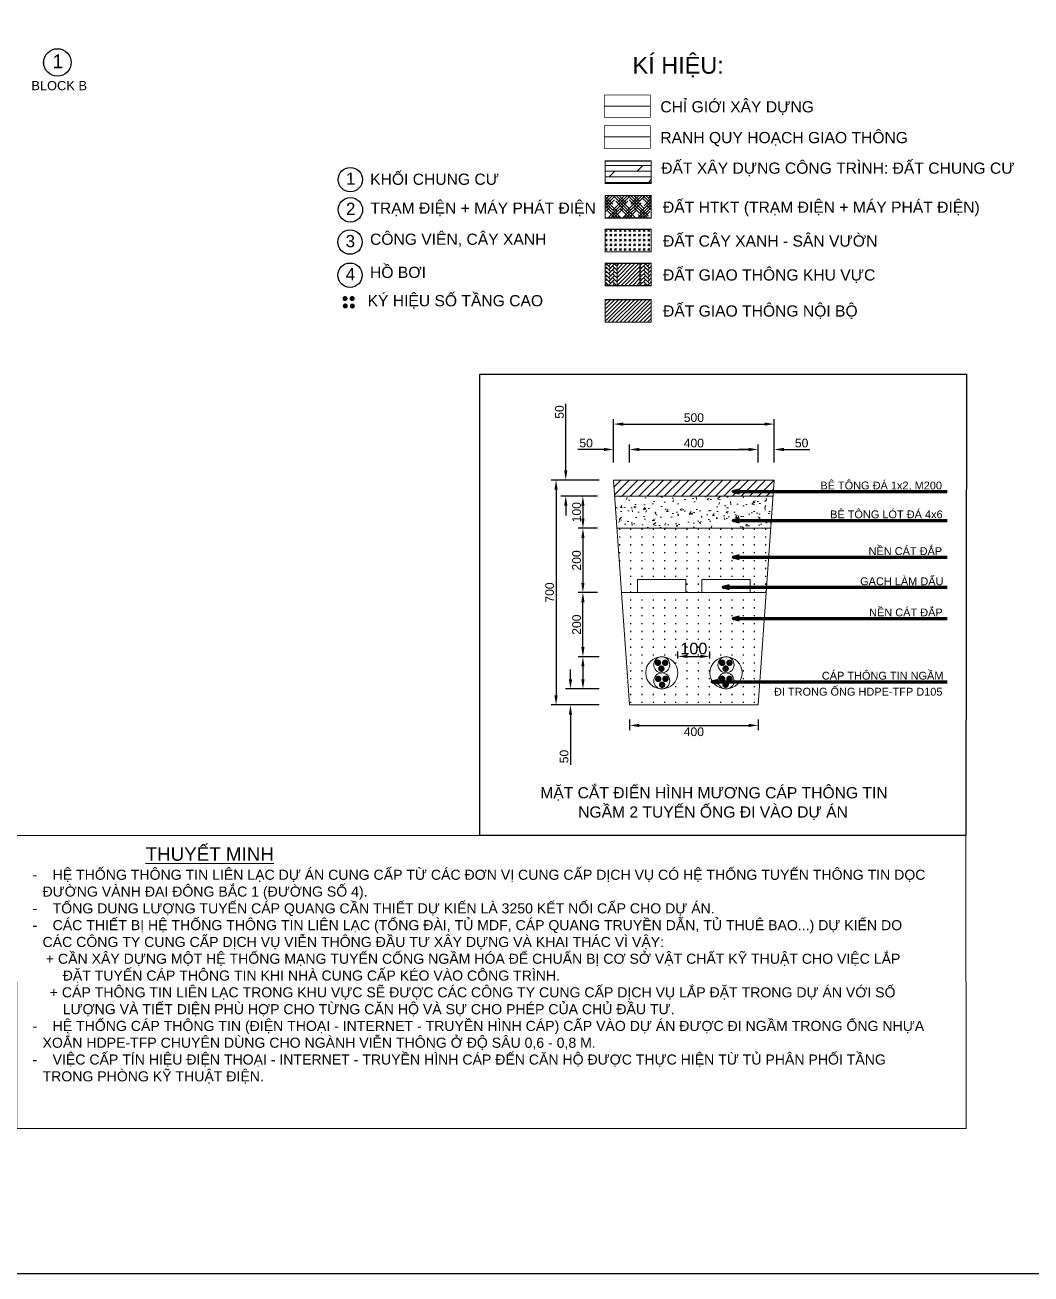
# Model space of a CAD drawing. Header units: inches. Extents: x 612567 to 612864, y 1207716 to 1207926.
# Drawn here: x 612710.8 to 612800.7, y 1207715.5 to 1207827.1 of the extents above; entities that cross this region are included whole.
import ezdxf
from ezdxf.enums import TextEntityAlignment as Align

# ---------------------------------------------------------------- set-up
doc = ezdxf.new("R2010")
doc.units = ezdxf.units.IN
doc.header["$MEASUREMENT"] = 0
doc.set_wipeout_variables(frame=1)
for name, pattern in [('3-1', [4, 3, -1]), ('ACAD_ISO02W100', [15, 12, -3]), ('Dash', [6.35, 3.175, -3.175]), ('HIDDEN2', [4.7625, 3.175, -1.5875])]:
    doc.linetypes.add(name, pattern=pattern)
for name, color, linetype, lineweight in [('00-HACTH', 8, 'Continuous', 5), ('E-04', 252, '04DH', 5), ('GACH LAT', 8, 'Continuous', 5), ('Level 3', 7, 'Continuous', 0), ('QH', 5, '3-1', 30), ('QH_DAT_Cayxanhhanche', 94, 'ACAD_ISO02W100', 13), ('QH_DAT_CTHTKT_DuongGT', 251, 'ACAD_ISO02W100', 20), ('QH_DAT_CTHTKT_Hatangkhac', 199, 'ACAD_ISO02W100', 9), ('QH_DAT_NO_Nhaochungcu', 40, 'ACAD_ISO02W100', 13), ('QHDH_DAT_CTHTKT_DuongGT_CH', 251, 'ACAD_ISO02W100', 20), ('TEXT', 7, 'Continuous', 9)]:
    doc.layers.add(name, color=color, linetype=linetype, lineweight=lineweight)
for name, color, linetype in [('02-TEXT', 7, 'Continuous'), ('BO VIA', 7, 'Continuous'), ('KHUNG LUI CONG TRINH', 7, 'Continuous'), ('KT', 7, 'Continuous'), ('TAD - TEXT', 7, 'Continuous'), ('TT.TAD - LANDMARK', 6, 'Continuous'), ('TT.TAD - LANDSCAPE - HATCH', 254, 'Continuous'), ('VATDUNG', 155, 'Continuous')]:
    doc.layers.add(name, color=color, linetype=linetype)
doc.styles.add('arial', font='arial.ttf')
doc.styles.get("Standard").update_dxf_attribs({"font": 'arial.ttf'})
doc.styles.add('VNIHC', font='')
doc.styles.get('VNIHC').set_extended_font_data('VNI-Helve-Condense')
doc.linetypes.add('04DH', pattern='A,15.184282,-3.785163,0.245393,-3.754607,0.245393,-3.785163,15.184282,-3.88722,["0,4kV",VNIHC,S=6,R=0,X=0,Y=-3],-22.15922', length=68.230723)
doc.dimstyles.new('STANDARD$0', dxfattribs={"dimscale": 1.5, "dimtxt": 25, "dimasz": 15, "dimexe": 1, "dimexo": 0, "dimgap": 10, "dimtad": 2, "dimdec": 0, "dimzin": 0, "dimdsep": 46, "dimlunit": 6, "dimtxsty": 'Standard', "dimcen": 2.5, "dimclrd": 6, "dimclre": 6, "dimclrt": 7, "dimadec": 0, "dimazin": 0, "dimtfac": 1, "dimtdec": 0, "dimtofl": 0, "dimtmove": 0, "dimatfit": 3, "dimfxl": 1, "dimtolj": 1, "dimtzin": 0, "dimlwd": -1, "dimarcsym": 0})
doc.dimstyles.new('STANDARD$7', dxfattribs={"dimscale": 1.5, "dimtxt": 25, "dimasz": 15, "dimexe": 2, "dimexo": 0, "dimgap": 0.5, "dimtad": 0, "dimdec": 0, "dimzin": 0, "dimdsep": 46, "dimtxsty": 'Standard', "dimcen": 1, "dimclrd": 6, "dimclre": 6, "dimclrt": 7, "dimadec": 0, "dimazin": 0, "dimtfac": 1, "dimtdec": 0, "dimtmove": 0, "dimatfit": 1, "dimfxl": 1, "dimtolj": 1, "dimtzin": 0, "dimlwd": -1, "dimarcsym": 0})
pattern_1 = [(45, (-613707.98026, -1204723.17035), (-0.176776695297, 0.176776695297), [])]
pattern_2 = [(45, (-188.75464, -2.8142), (0, 0.34745427), [0.7370618, -0.2456873]), (135, (-188.58092, -2.64048), (3e-17, 0.34745427), [0.7370618, -0.2456873])]

# ---------------------------------------------------------------- blocks, each defined once
blk = doc.blocks.new('TEN HANG MUC')
at = {"color": 6}
blk.add_wipeout([(2345, 1911), (1660, 2528), (786, 2917), (19, 3016), (-923, 2865), (-1651, 2509), (-2252, 1976), (-2569, 1533), (-2837, 936), (-2949, 453), (-2970, -243), (-2929, -539), (-2770, -1090), (-2597, -1452), (-2206, -1997), (-1798, -2371), (-1275, -2690), (-877, -2847), (-443, -2948), (19, -2984), (679, -2910), (1121, -2774), (1620, -2521), (2070, -2173), (2418, -1785), (2615, -1487), (2815, -1069), (2950, -625), (3019, 16), (2939, 706), (2780, 1190), (2523, 1668)], dxfattribs=at).dxf.layer = '02-TEXT'
at = {"layer": '02-TEXT', "color": 6}
blk.add_circle((19, 16), 3000, dxfattribs=at)
at = {"layer": '02-TEXT', "color": 6, "linetype": 'Continuous', "style": 'arial'}
blk.add_attdef('A', text='', height=3000, dxfattribs=at).set_placement((100, -1243), align=Align.CENTER)
blk = doc.blocks.new('5E45666')
at = {"layer": 'GACH LAT'}
h = blk.add_hatch(dxfattribs=at)
h.set_pattern_fill('AR-HBONE', color=256, scale=0.002418)
h.set_pattern_definition(pattern_2)
h.paths.add_polyline_path([(8.76, 13.91), (7.75, 13.91), (7.75, 11.91), (8.76, 11.91)])
h = blk.add_hatch(dxfattribs=at)
h.set_pattern_fill('AR-HBONE', color=256, scale=0.002418)
h.set_pattern_definition(pattern_2)
h.paths.add_polyline_path([(11.82, 13.91), (10.81, 13.91), (10.81, 11.91), (11.82, 11.91)])
at = {"layer": 'QH_DAT_Cayxanhhanche'}
h = blk.add_hatch(dxfattribs=at)
h.set_pattern_fill('GOST_GLASS', color=256, scale=0.05)
h.set_pattern_definition([(45, (-613707.98026, -1204723.17035), (0.42426406871, 0), [0.25, -0.35]), (45, (-613707.8742, -1204723.17035), (0.42426406871, 0), [0.1, -0.5]), (45, (-613707.98026, -1204723.06428), (0.42426406871, 0), [0.1, -0.5])])
h.paths.add_polyline_path([(11.82, 14.93), (7.7, 14.93), (7.7, 16.94), (11.82, 16.94)])
at = {"layer": 'QH_DAT_CTHTKT_DuongGT', "linetype": 'Continuous'}
h = blk.add_hatch(dxfattribs=at)
h.set_pattern_fill('ANSI31', color=256, scale=2)
h.set_pattern_definition(pattern_1)
h.paths.add_polyline_path([(8.76, 13.91), (8.76, 11.91), (10.81, 11.91), (10.81, 13.91)])
h = blk.add_hatch(dxfattribs=at)
h.set_pattern_fill('ANSI31', color=256, scale=2)
h.set_pattern_definition(pattern_1)
h.paths.add_polyline_path([(7.7, 10.66), (7.7, 8.65), (11.82, 8.65), (11.82, 10.66)])
at = {"layer": 'QH_DAT_CTHTKT_Hatangkhac', "linetype": 'Continuous', "ltscale": 0.01}
h = blk.add_hatch(dxfattribs=at)
h.set_pattern_fill('HOUND', color=256, scale=3, angle=45)
h.set_pattern_definition([(45, (-613707.98026, -1204720.14355), (0.397747564417, 0.662912607362), [3, -1.5]), (135, (-613707.98026, -1204720.14355), (0.397747564417, -0.662912607362), [3, -1.5])])
h.paths.add_polyline_path([(11.82, 17.96), (7.7, 17.96), (7.7, 19.96), (11.82, 19.96)])
at = {"layer": 'QH_DAT_NO_Nhaochungcu', "linetype": 'Continuous'}
h = blk.add_hatch(dxfattribs=at)
h.set_pattern_fill('DOLMIT', color=256, scale=2, style=0)
h.set_pattern_definition([(0, (-613707.98026, -1204721.4754), (0, 0.5), []), (45, (-613707.9803, -1204721.4754), (-0.9999999983, 0.9999999983), [0.7071067812, -1.4142135624])])
h.paths.add_polyline_path([(11.82, 21.04), (7.7, 21.04), (7.7, 23.05), (11.82, 23.05)])
at = {"color": 4, "linetype": 'Continuous', "ltscale": 5, "const_width": 0.227, "elevation": 11.55, "flags": 128}
for points in [[(-15.64, 10.77, 1), (-15.42, 10.75, 1)], [(-15.62, 10.11, 1), (-15.4, 10.09, 1)], [(-15.01, 10.77, 1), (-14.79, 10.75, 1)], [(-14.99, 10.1, 1), (-14.77, 10.09, 1)]]:
    blk.add_lwpolyline(points, format="xyb", close=True, dxfattribs=at)
at = {"layer": '00-HACTH', "elevation": -0.2}
for points in [[(8.76, 13.85), (8.76, 11.85)], [(10.81, 13.91), (10.81, 11.91)]]:
    blk.add_lwpolyline(points, dxfattribs=at)
at = {"layer": 'KHUNG LUI CONG TRINH', "linetype": 'Dash', "lineweight": 25, "ltscale": 0.1, "const_width": 0.1}
blk.add_lwpolyline([(7.63, 27.94), (11.74, 27.94)], dxfattribs=at)
at = {"layer": 'QH', "linetype": 'ACAD_ISO02W100', "ltscale": 0.1, "const_width": 0.106}
blk.add_lwpolyline([(7.63, 25.2), (11.74, 25.2)], dxfattribs=at)
at = {"layer": 'QH_DAT_Cayxanhhanche', "ltscale": 0.075, "const_width": 0.1}
blk.add_lwpolyline([(11.82, 14.93), (7.7, 14.93), (7.7, 16.94), (11.82, 16.94)], close=True, dxfattribs=at)
at = {"layer": 'QH_DAT_CTHTKT_Hatangkhac', "ltscale": 0.075, "const_width": 0.1, "elevation": 0.2}
blk.add_lwpolyline([(11.82, 17.96), (7.7, 17.96), (7.7, 19.96), (11.82, 19.96)], close=True, dxfattribs=at)
at = {"layer": 'QH_DAT_NO_Nhaochungcu', "linetype": 'HIDDEN2', "ltscale": 0.3, "const_width": 0.1}
blk.add_lwpolyline([(11.82, 21.04), (7.7, 21.04), (7.7, 23.05), (11.82, 23.05)], close=True, dxfattribs=at)
at = {"layer": 'QHDH_DAT_CTHTKT_DuongGT_CH', "ltscale": 0.05, "const_width": 0.1, "elevation": -0.2}
for points in [[(11.82, 11.91), (7.7, 11.91), (7.7, 13.91), (11.82, 13.91)], [(11.82, 8.65), (7.7, 8.65), (7.7, 10.66), (11.82, 10.66)]]:
    blk.add_lwpolyline(points, close=True, dxfattribs=at)
at = {"layer": 'TT.TAD - LANDSCAPE - HATCH', "color": 0, "linetype": 'Continuous', "const_width": 0.0605}
for points in [[(11.74, 26.94), (7.63, 26.94), (7.63, 28.94), (11.74, 28.94)], [(11.74, 24.19), (7.63, 24.19), (7.63, 26.2), (11.74, 26.2)]]:
    blk.add_lwpolyline(points, close=True, dxfattribs=at)
at = {"layer": 'TT.TAD - LANDMARK', "linetype": 'Continuous', "xscale": 0.0003627272727272727, "yscale": 0.0003627272727272727, "zscale": 0.0003627272727272727, "rotation": 0.8617172174704556}
for p, values in [((-15.07, 21.38, 11.55), {'A': '1'}), ((-15.09, 15.8, 11.55), {'A': '3'}), ((-15.09, 12.84, 11.55), {'A': '4'})]:
    blk.add_blockref('TEN HANG MUC', p, dxfattribs=at).add_auto_attribs(values)
at = {"layer": 'TAD - TEXT', "linetype": 'Continuous', "ltscale": 5, "style": 'arial'}
for s, p in [('CHỈ GIỚI XÂY DỰNG', (12.63, 27.39)), ('RANH QUY HOẠCH GIAO THÔNG', (12.63, 24.64)), ('KHỐI CHUNG CƯ', (-13.29, 20.92, 11.55)), ('TRẠM ĐIỆN + MÁY PHÁT ĐIỆN', (-13.27, 18.34, 11.55)), ('ĐẤT HTKT (TRẠM ĐIỆN + MÁY PHÁT ĐIỆN)', (12.87, 18.42)), ('CÔNG VIÊN, CÂY XANH', (-13.3, 15.56, 11.55)), ('ĐẤT CÂY XANH - SÂN VƯỜN', (12.87, 15.4, -0.2)), ('HỒ BƠI', (-13.3, 12.6, 11.55)), ('ĐẤT GIAO THÔNG KHU VỰC', (12.87, 12.37, -0.2)), ('KÝ HIỆU SỐ TẦNG CAO', (-13.52, 10.07, 11.55)), ('ĐẤT GIAO THÔNG NỘI BỘ', (12.87, 9.15, -0.2))]:
    blk.add_text(s, height=1, dxfattribs=at).set_placement(p)
at = {"layer": 'TAD - TEXT', "linetype": 'Continuous', "ltscale": 5, "attachment_point": 1, "style": 'arial'}
for s, insert, char_height, width in [('KÍ HIỆU: ', (10.15, 32.35), 1.5, 30.7682), ('ĐẤT XÂY DỰNG CÔNG TRÌNH: ĐẤT CHUNG CƯ ', (12.71, 22.91), 1, 33.6819)]:
    blk.add_mtext(s, dxfattribs=dict(at, insert=insert, char_height=char_height, width=width))
at = {"layer": 'TT.TAD - LANDMARK', "linetype": 'Continuous', "xscale": 0.0003627272727272727, "yscale": 0.0003627272727272727, "zscale": 0.0003627272727272727, "rotation": 0.8617172174704556}
blk.add_blockref('TEN HANG MUC', (-15.06, 18.68, 11.55), dxfattribs=at).add_auto_attribs({'A': '2'})
blk = doc.blocks.new('KHOI XD1')
at = {"layer": 'TT.TAD - LANDMARK', "linetype": 'Continuous', "xscale": 0.0004103999999999999, "yscale": 0.0004103999999999999, "zscale": 0.0004103999999999999, "rotation": 0.8617172174704556}
blk.add_blockref('TEN HANG MUC', (614141.54, 1204831.62, 98), dxfattribs=at).add_auto_attribs({'A': '1'})
at = {"layer": 'TAD - TEXT', "linetype": 'Continuous', "ltscale": 5, "style": 'arial'}
blk.add_text('BLOCK B', height=0.821, dxfattribs=at).set_placement((614139.22, 1204829.15, 98))
blk = doc.blocks.new('*D136')
at = {"layer": 'Defpoints', "color": 0, "linetype": 'Continuous', "ltscale": 25, "transparency": 16777216}
for p in [(-12.19, 64.43), (-37.19, 56.19), (-12.19, 56.19)]:
    blk.add_point(p, dxfattribs=at)
at = {"layer": 'KT', "color": 7, "linetype": 'Continuous', "lineweight": -2, "ltscale": 25, "transparency": 16777216}
for p, q in [((-37.19, 58.44), (-37.19, 65.18)), ((-12.19, 58.44), (-12.19, 65.18))]:
    blk.add_line(p, q, dxfattribs=at)
at = {"layer": 'KT', "color": 7, "ltscale": 25, "transparency": 16777216}
blk.add_line((-35.69, 64.43), (-13.69, 64.43), dxfattribs=at)
at = {"layer": 'KT', "color": 7, "linetype": 'Continuous', "ltscale": 25, "transparency": 16777216}
for points in [[(-35.69, 64.68), (-35.69, 64.18), (-37.19, 64.43)], [(-13.69, 64.68), (-13.69, 64.18), (-12.19, 64.43)]]:
    blk.add_solid(points, dxfattribs=at)
at = {"layer": 'KT', "color": 7, "linetype": 'Continuous', "ltscale": 25, "transparency": 16777216, "insert": (-24.69, 65.42), "char_height": 1.35, "attachment_point": 5}
blk.add_mtext('\\A1;500', dxfattribs=at)
blk = doc.blocks.new('*D137')
at = {"layer": 'Defpoints', "color": 0, "linetype": 'Continuous', "ltscale": 25, "transparency": 16777216}
for p in [(-37.44, 53.22), (-41.95, 48.22), (-37.44, 48.22)]:
    blk.add_point(p, dxfattribs=at)
at = {"layer": 'KT', "color": 7, "linetype": 'Continuous', "lineweight": -2, "ltscale": 25, "transparency": 16777216}
for p, q in [((-39.69, 53.22), (-42.7, 53.22)), ((-39.69, 48.22), (-42.7, 48.22))]:
    blk.add_line(p, q, dxfattribs=at)
at = {"layer": 'KT', "color": 7, "ltscale": 25, "transparency": 16777216}
blk.add_line((-41.95, 51.72), (-41.95, 49.72), dxfattribs=at)
at = {"layer": 'KT', "color": 7, "linetype": 'Continuous', "ltscale": 25, "transparency": 16777216}
for points in [[(-42.2, 51.72), (-41.7, 51.72), (-41.95, 53.22)], [(-42.2, 49.72), (-41.7, 49.72), (-41.95, 48.22)]]:
    blk.add_solid(points, dxfattribs=at)
at = {"layer": 'KT', "color": 7, "linetype": 'Continuous', "ltscale": 25, "transparency": 16777216, "insert": (-42.94, 50.72), "char_height": 1.35, "attachment_point": 5, "rotation": 90}
blk.add_mtext('\\A1;100', dxfattribs=at)
blk = doc.blocks.new('*D138')
at = {"layer": 'Defpoints', "color": 0, "linetype": 'Continuous', "ltscale": 25, "transparency": 16777216}
for p in [(-37.44, 48.22), (-41.95, 38.22), (-37.44, 38.22)]:
    blk.add_point(p, dxfattribs=at)
at = {"layer": 'KT', "color": 7, "linetype": 'Continuous', "lineweight": -2, "ltscale": 25, "transparency": 16777216}
for p, q in [((-39.69, 48.22), (-42.7, 48.22)), ((-39.69, 38.22), (-42.7, 38.22))]:
    blk.add_line(p, q, dxfattribs=at)
at = {"layer": 'KT', "color": 7, "ltscale": 25, "transparency": 16777216}
blk.add_line((-41.95, 46.72), (-41.95, 39.72), dxfattribs=at)
at = {"layer": 'KT', "color": 7, "linetype": 'Continuous', "ltscale": 25, "transparency": 16777216}
for points in [[(-42.2, 46.72), (-41.7, 46.72), (-41.95, 48.22)], [(-42.2, 39.72), (-41.7, 39.72), (-41.95, 38.22)]]:
    blk.add_solid(points, dxfattribs=at)
at = {"layer": 'KT', "color": 7, "linetype": 'Continuous', "ltscale": 25, "transparency": 16777216, "insert": (-42.94, 43.22), "char_height": 1.35, "attachment_point": 5, "rotation": 90}
blk.add_mtext('\\A1;200', dxfattribs=at)
blk = doc.blocks.new('*D139')
at = {"layer": 'Defpoints', "color": 0, "linetype": 'Continuous', "ltscale": 25, "transparency": 16777216}
for p in [(-37.44, 55.72), (-44.62, 53.22), (-37.44, 53.22)]:
    blk.add_point(p, dxfattribs=at)
at = {"layer": 'KT', "color": 7, "ltscale": 25, "transparency": 16777216}
for p, q in [((-44.62, 57.22), (-44.62, 67.58)), ((-44.62, 51.72), (-44.62, 50.22))]:
    blk.add_line(p, q, dxfattribs=at)
at = {"layer": 'KT', "color": 7, "linetype": 'Continuous', "lineweight": -2, "ltscale": 25, "transparency": 16777216}
for p, q in [((-39.69, 55.72), (-45.37, 55.72)), ((-39.69, 53.22), (-45.37, 53.22))]:
    blk.add_line(p, q, dxfattribs=at)
at = {"layer": 'KT', "color": 7, "linetype": 'Continuous', "ltscale": 25, "transparency": 16777216}
for points in [[(-44.87, 57.22), (-44.37, 57.22), (-44.62, 55.72)], [(-44.87, 51.72), (-44.37, 51.72), (-44.62, 53.22)]]:
    blk.add_solid(points, dxfattribs=at)
at = {"layer": 'KT', "color": 7, "linetype": 'Continuous', "ltscale": 25, "transparency": 16777216, "insert": (-45.6, 66.31), "char_height": 1.35, "attachment_point": 5, "rotation": 90}
blk.add_mtext('\\A1;50', dxfattribs=at)
blk = doc.blocks.new('*D140')
at = {"layer": 'Defpoints', "color": 0, "linetype": 'Continuous', "ltscale": 25, "transparency": 16777216}
for p in [(-34.69, 20.72), (-14.69, 20.72), (-14.69, 17.54)]:
    blk.add_point(p, dxfattribs=at)
at = {"layer": 'KT', "color": 7, "linetype": 'Continuous', "lineweight": -2, "ltscale": 25, "transparency": 16777216}
for p, q in [((-34.69, 18.47), (-34.69, 16.79)), ((-14.69, 18.47), (-14.69, 16.79))]:
    blk.add_line(p, q, dxfattribs=at)
at = {"layer": 'KT', "color": 7, "ltscale": 25, "transparency": 16777216}
blk.add_line((-33.19, 17.54), (-16.19, 17.54), dxfattribs=at)
at = {"layer": 'KT', "color": 7, "linetype": 'Continuous', "ltscale": 25, "transparency": 16777216}
for points in [[(-33.19, 17.79), (-33.19, 17.29), (-34.69, 17.54)], [(-16.19, 17.79), (-16.19, 17.29), (-14.69, 17.54)]]:
    blk.add_solid(points, dxfattribs=at)
at = {"layer": 'KT', "color": 7, "linetype": 'Continuous', "ltscale": 25, "transparency": 16777216, "insert": (-24.69, 16.55), "char_height": 1.35, "attachment_point": 5}
blk.add_mtext('\\A1;400', dxfattribs=at)
blk = doc.blocks.new('*D141')
at = {"layer": 'Defpoints', "color": 0, "linetype": 'Continuous', "ltscale": 25, "transparency": 16777216}
for p in [(-43.89, 23.22), (-37.19, 23.22), (-37.19, 20.72)]:
    blk.add_point(p, dxfattribs=at)
at = {"layer": 'KT', "color": 7, "ltscale": 25, "transparency": 16777216}
for p, q in [((-43.89, 24.72), (-43.89, 26.22)), ((-43.89, 19.22), (-43.89, 11.43))]:
    blk.add_line(p, q, dxfattribs=at)
at = {"layer": 'KT', "color": 7, "linetype": 'Continuous', "lineweight": -2, "ltscale": 25, "transparency": 16777216}
for p, q in [((-39.44, 23.22), (-44.64, 23.22)), ((-39.44, 20.72), (-44.64, 20.72))]:
    blk.add_line(p, q, dxfattribs=at)
at = {"layer": 'KT', "color": 7, "linetype": 'Continuous', "ltscale": 25, "transparency": 16777216}
for points in [[(-44.14, 24.72), (-43.64, 24.72), (-43.89, 23.22)], [(-44.14, 19.22), (-43.64, 19.22), (-43.89, 20.72)]]:
    blk.add_solid(points, dxfattribs=at)
at = {"layer": 'KT', "color": 7, "linetype": 'Continuous', "ltscale": 25, "transparency": 16777216, "insert": (-44.88, 12.7), "char_height": 1.35, "attachment_point": 5, "rotation": 90}
blk.add_mtext('\\A1;50', dxfattribs=at)
blk = doc.blocks.new('*D148')
at = {"layer": 'Defpoints', "color": 0, "linetype": 'Continuous', "ltscale": 25, "transparency": 16777216}
for p in [(-37.19, 55.72), (-46.13, 20.72), (-37.19, 20.72)]:
    blk.add_point(p, dxfattribs=at)
at = {"layer": 'KT', "color": 7, "linetype": 'Continuous', "lineweight": -2, "ltscale": 25, "transparency": 16777216}
for p, q in [((-39.44, 55.72), (-46.88, 55.72)), ((-39.44, 20.72), (-46.88, 20.72))]:
    blk.add_line(p, q, dxfattribs=at)
at = {"layer": 'KT', "color": 7, "ltscale": 25, "transparency": 16777216}
blk.add_line((-46.13, 54.22), (-46.13, 22.22), dxfattribs=at)
at = {"layer": 'KT', "color": 7, "linetype": 'Continuous', "ltscale": 25, "transparency": 16777216}
for points in [[(-46.38, 54.22), (-45.88, 54.22), (-46.13, 55.72)], [(-46.38, 22.22), (-45.88, 22.22), (-46.13, 20.72)]]:
    blk.add_solid(points, dxfattribs=at)
at = {"layer": 'KT', "color": 7, "linetype": 'Continuous', "ltscale": 25, "transparency": 16777216, "insert": (-47.12, 38.22), "char_height": 1.35, "attachment_point": 5, "rotation": 90}
blk.add_mtext('\\A1;700', dxfattribs=at)
blk = doc.blocks.new('*D142')
at = {"layer": 'Defpoints', "color": 0, "linetype": 'Continuous', "ltscale": 25, "transparency": 16777216}
for p in [(-22.19, 28.28), (-27.19, 25.72), (-22.19, 25.72)]:
    blk.add_point(p, dxfattribs=at)
at = {"layer": 'KT', "color": 7, "linetype": 'Continuous', "lineweight": -2, "ltscale": 25, "transparency": 16777216}
for p, q in [((-27.19, 27.97), (-27.19, 29.03)), ((-22.19, 27.97), (-22.19, 29.03))]:
    blk.add_line(p, q, dxfattribs=at)
at = {"layer": 'KT', "color": 7, "ltscale": 25, "transparency": 16777216}
blk.add_line((-25.69, 28.28), (-23.69, 28.28), dxfattribs=at)
at = {"layer": 'KT', "color": 7, "linetype": 'Continuous', "ltscale": 25, "transparency": 16777216}
for points in [[(-25.69, 28.53), (-25.69, 28.03), (-27.19, 28.28)], [(-23.69, 28.53), (-23.69, 28.03), (-22.19, 28.28)]]:
    blk.add_solid(points, dxfattribs=at)
at = {"layer": 'KT', "color": 7, "linetype": 'Continuous', "ltscale": 25, "transparency": 16777216, "insert": (-24.69, 29.5), "char_height": 1.8, "attachment_point": 5}
blk.add_mtext('\\A1;100', dxfattribs=at)
blk = doc.blocks.new('*D143')
at = {"layer": 'Defpoints', "color": 0, "linetype": 'Continuous', "ltscale": 25, "transparency": 16777216}
for p in [(-41.95, 38.22), (-37.44, 38.22), (-37.19, 28.22)]:
    blk.add_point(p, dxfattribs=at)
at = {"layer": 'KT', "color": 7, "linetype": 'Continuous', "lineweight": -2, "ltscale": 25, "transparency": 16777216}
for p, q in [((-39.69, 38.22), (-42.7, 38.22)), ((-39.44, 28.22), (-42.7, 28.22))]:
    blk.add_line(p, q, dxfattribs=at)
at = {"layer": 'KT', "color": 7, "ltscale": 25, "transparency": 16777216}
blk.add_line((-41.95, 29.72), (-41.95, 36.72), dxfattribs=at)
at = {"layer": 'KT', "color": 7, "linetype": 'Continuous', "ltscale": 25, "transparency": 16777216}
for points in [[(-42.2, 36.72), (-41.7, 36.72), (-41.95, 38.22)], [(-42.2, 29.72), (-41.7, 29.72), (-41.95, 28.22)]]:
    blk.add_solid(points, dxfattribs=at)
at = {"layer": 'KT', "color": 7, "linetype": 'Continuous', "ltscale": 25, "transparency": 16777216, "insert": (-42.93, 33.22), "char_height": 1.35, "attachment_point": 5, "rotation": 90}
blk.add_mtext('\\A1;200', dxfattribs=at)
blk = doc.blocks.new('*D144')
at = {"layer": 'Defpoints', "color": 0, "linetype": 'Continuous', "ltscale": 25, "transparency": 16777216}
for p in [(-37.94, 28.22), (-41.95, 23.22), (-37.19, 23.22)]:
    blk.add_point(p, dxfattribs=at)
at = {"layer": 'KT', "color": 7, "linetype": 'Continuous', "lineweight": -2, "ltscale": 25, "transparency": 16777216}
for p, q in [((-40.19, 28.22), (-42.7, 28.22)), ((-39.44, 23.22), (-42.7, 23.22))]:
    blk.add_line(p, q, dxfattribs=at)
at = {"layer": 'KT', "color": 7, "ltscale": 25, "transparency": 16777216}
blk.add_line((-41.95, 26.72), (-41.95, 24.72), dxfattribs=at)
at = {"layer": 'KT', "color": 7, "linetype": 'Continuous', "ltscale": 25, "transparency": 16777216}
for points in [[(-42.2, 26.72), (-41.7, 26.72), (-41.95, 28.22)], [(-42.2, 24.72), (-41.7, 24.72), (-41.95, 23.22)]]:
    blk.add_solid(points, dxfattribs=at)
blk = doc.blocks.new('*D145')
at = {"layer": 'Defpoints', "color": 0, "linetype": 'Continuous', "ltscale": 25, "transparency": 16777216}
for p in [(-14.69, 60.48), (-34.69, 56.2), (-14.69, 56.2)]:
    blk.add_point(p, dxfattribs=at)
at = {"layer": 'KT', "color": 7, "linetype": 'Continuous', "lineweight": -2, "ltscale": 25, "transparency": 16777216}
for p, q in [((-34.69, 58.45), (-34.69, 61.23)), ((-14.69, 58.45), (-14.69, 61.23))]:
    blk.add_line(p, q, dxfattribs=at)
at = {"layer": 'KT', "color": 7, "ltscale": 25, "transparency": 16777216}
blk.add_line((-33.19, 60.48), (-16.19, 60.48), dxfattribs=at)
at = {"layer": 'KT', "color": 7, "linetype": 'Continuous', "ltscale": 25, "transparency": 16777216}
for points in [[(-33.19, 60.73), (-33.19, 60.23), (-34.69, 60.48)], [(-16.19, 60.73), (-16.19, 60.23), (-14.69, 60.48)]]:
    blk.add_solid(points, dxfattribs=at)
at = {"layer": 'KT', "color": 7, "linetype": 'Continuous', "ltscale": 25, "transparency": 16777216, "insert": (-24.69, 61.47), "char_height": 1.35, "attachment_point": 5}
blk.add_mtext('\\A1;400', dxfattribs=at)
blk = doc.blocks.new('*D146')
at = {"layer": 'Defpoints', "color": 0, "linetype": 'Continuous', "ltscale": 25, "transparency": 16777216}
for p in [(-37.19, 60.48), (-37.19, 56.19), (-34.69, 56.2)]:
    blk.add_point(p, dxfattribs=at)
at = {"layer": 'KT', "color": 7, "ltscale": 25, "transparency": 16777216}
for p, q in [((-38.69, 60.48), (-42.72, 60.48)), ((-33.19, 60.48), (-31.69, 60.48))]:
    blk.add_line(p, q, dxfattribs=at)
at = {"layer": 'KT', "color": 7, "linetype": 'Continuous', "lineweight": -2, "ltscale": 25, "transparency": 16777216}
for p, q in [((-37.19, 58.44), (-37.19, 61.23)), ((-34.69, 58.45), (-34.69, 61.23))]:
    blk.add_line(p, q, dxfattribs=at)
at = {"layer": 'KT', "color": 7, "linetype": 'Continuous', "ltscale": 25, "transparency": 16777216}
for points in [[(-38.69, 60.73), (-38.69, 60.23), (-37.19, 60.48)], [(-33.19, 60.73), (-33.19, 60.23), (-34.69, 60.48)]]:
    blk.add_solid(points, dxfattribs=at)
at = {"layer": 'KT', "color": 7, "linetype": 'Continuous', "ltscale": 25, "transparency": 16777216, "insert": (-41.45, 61.47), "char_height": 1.35, "attachment_point": 5}
blk.add_mtext('\\A1;50', dxfattribs=at)
blk = doc.blocks.new('*D147')
at = {"layer": 'Defpoints', "color": 0, "linetype": 'Continuous', "ltscale": 25, "transparency": 16777216}
for p in [(-12.19, 60.48), (-14.69, 56.2), (-12.19, 56.19)]:
    blk.add_point(p, dxfattribs=at)
at = {"layer": 'KT', "color": 7, "ltscale": 25, "transparency": 16777216}
for p, q in [((-16.19, 60.48), (-17.69, 60.48)), ((-10.69, 60.48), (-6.66, 60.48))]:
    blk.add_line(p, q, dxfattribs=at)
at = {"layer": 'KT', "color": 7, "linetype": 'Continuous', "lineweight": -2, "ltscale": 25, "transparency": 16777216}
for p, q in [((-14.69, 58.45), (-14.69, 61.23)), ((-12.19, 58.44), (-12.19, 61.23))]:
    blk.add_line(p, q, dxfattribs=at)
at = {"layer": 'KT', "color": 7, "linetype": 'Continuous', "ltscale": 25, "transparency": 16777216}
for points in [[(-16.19, 60.73), (-16.19, 60.23), (-14.69, 60.48)], [(-10.69, 60.73), (-10.69, 60.23), (-12.19, 60.48)]]:
    blk.add_solid(points, dxfattribs=at)
at = {"layer": 'KT', "color": 7, "linetype": 'Continuous', "ltscale": 25, "transparency": 16777216, "insert": (-7.92, 61.47), "char_height": 1.35, "attachment_point": 5}
blk.add_mtext('\\A1;50', dxfattribs=at)
blk = doc.blocks.new('MCTHONGTIN')
at = {"layer": 'TEXT'}
h = blk.add_hatch(dxfattribs=at)
h.set_pattern_fill('AR-CONC', scale=0.5, style=0)
h.set_pattern_definition([(50, (211646.552, 46373.03), (3.586300913, -0.313760675), [0.375, -4.125]), (355, (211646.552, 46373.03), (-0.69375667, 3.76096067), [0.3, -3.3]), (100.4514, (211646.851, 46373.0038), (2.89254691, 3.44719771), [0.31870095, -3.50571056]), (46.1842, (211646.552, 46374.03), (5.33620524, -0.82759507), [0.5625, -6.1875]), (96.6356, (211646.997, 46373.961), (4.67331353, 4.87058935), [0.47805144, -5.258565]), (351.1842, (211646.552, 46374.03), (4.67330973, 4.870593), [0.45, -4.95]), (21, (211647.052, 46373.78), (2.98453526, -2.013094453), [0.375, -4.125]), (326, (211647.052, 46373.78), (1.21657666, 3.625750225), [0.3, -3.3]), (71.4514, (211647.301, 46373.612), (4.201113143, 1.612652484), [0.31870095, -3.50571056]), (37.5, (211646.5521, 46373.0299), (0.0607992766, 1.664469269), [0, -3.26, 0, -3.35, 0, -3.3125]), (7.5, (211646.5521, 46373.0299), (1.315347687, 1.97205856), [0, -1.91, 0, -3.185, 0, -1.2625]), (327.5, (211645.4371, 46373.0299), (2.669112181, -0.112774359), [0, -1.25, 0, -3.9, 0, -5.175]), (317.5, (211644.9371, 46373.03), (2.915930847, 0.500524912), [0, -1.625, 0, -2.59, 0, -3.675])])
h.paths.add_polyline_path([(-37.01, 53.221), (-36.652, 48.221), (-12.724, 48.221), (-12.367, 53.221)])
at = {"layer": 'VATDUNG'}
h = blk.add_hatch(dxfattribs=at)
h.set_pattern_fill('ANSI31', scale=7.5, style=0)
h.set_pattern_definition([(45, (211646.5521, 46373.0299), (-0.6629126074, 0.6629126074), [])])
h.paths.add_polyline_path([(-12.367, 53.221), (-12.188, 55.721), (-37.188, 55.721), (-37.01, 53.221)])
at = {"layer": 'VATDUNG', "ltscale": 25}
h = blk.add_hatch(dxfattribs=at)
h.set_pattern_fill('ACAD_ISO07W100,_O', scale=0.35, angle=90)
h.set_pattern_definition([(90, (211646.5521, 46373.0299), (-1.75, 1e-16), [0.175, -1.05])])
h.paths.add_polyline_path([(-25.938, 40.221), (-25.938, 38.221), (-23.438, 38.221), (-23.438, 40.221), (-15.938, 40.221), (-15.938, 38.221), (-13.438, 38.221), (-12.724, 48.221), (-36.652, 48.221), (-35.938, 38.221), (-33.438, 38.221), (-33.438, 40.221)])
h.paths.add_polyline_path([(-35.938, 38.221), (-34.688, 20.721), (-14.688, 20.721), (-13.438, 38.221)])
h.paths.add_polyline_path([(-27.188, 25.721, -1), (-32.188, 25.721, -1)], flags=16)
h.paths.add_polyline_path([(-17.188, 25.721, -1), (-22.188, 25.721, -1)], flags=16)
h.paths.add_polyline_path([(-28.438, 24.471, -1), (-30.938, 24.471, -1)], flags=0)
h.paths.add_polyline_path([(-28.858, 24.788, -1), (-29.358, 24.788, -1)], flags=0)
h.paths.add_polyline_path([(-29.977, 24.788, -1), (-30.477, 24.788, -1)], flags=0)
h.paths.add_polyline_path([(-18.438, 24.471, -1), (-20.938, 24.471, -1)], flags=0)
h.paths.add_polyline_path([(-29.378, 23.874, -1), (-29.878, 23.874, -1)], flags=0)
h.paths.add_polyline_path([(-20.019, 24.788, -1), (-20.519, 24.788, -1)], flags=0)
h.paths.add_polyline_path([(-18.899, 24.788, -1), (-19.399, 24.788, -1)], flags=0)
h.paths.add_polyline_path([(-19.498, 23.874, -1), (-19.998, 23.874, -1)], flags=0)
h.paths.add_polyline_path([(-21.288, 30.005), (-14.803, 30.005), (-14.803, 28.18), (-21.288, 28.18)], flags=24)
at = {"layer": 'TEXT', "color": 7}
for p, q in [((-12.188, 55.721), (-37.188, 55.721)), ((-37.188, 55.721), (-34.688, 20.721)), ((-14.688, 20.721), (-12.188, 55.721)), ((-12.367, 53.221), (-37.01, 53.221)), ((-12.724, 48.221), (-36.652, 48.221)), ((-13.438, 38.221), (-35.938, 38.221)), ((-34.688, 20.721), (-14.688, 20.721))]:
    blk.add_line(p, q, dxfattribs=at)
for points in [[(-33.438, 38.221), (-25.938, 38.221), (-25.938, 40.221), (-33.438, 40.221)], [(-15.938, 38.221), (-23.438, 38.221), (-23.438, 40.221), (-15.938, 40.221)]]:
    blk.add_lwpolyline(points, close=True, dxfattribs=at)
at = {"layer": 'TEXT', "color": 7, "const_width": 0.5}
for points in [[(-30.019, 27.288, -1), (-30.519, 27.288, -1)], [(-28.899, 27.288, -1), (-29.399, 27.288, -1)], [(-20.019, 27.288, -1), (-20.519, 27.288, -1)], [(-18.899, 27.288, -1), (-19.399, 27.288, -1)], [(-30.477, 24.788, 1), (-29.977, 24.788, 1)], [(-29.498, 26.374, -1), (-29.998, 26.374, -1)], [(-29.358, 24.788, 1), (-28.858, 24.788, 1)], [(-20.019, 24.788, -1), (-20.519, 24.788, -1)], [(-19.498, 26.374, -1), (-19.998, 26.374, -1)], [(-18.899, 24.788, -1), (-19.399, 24.788, -1)], [(-29.878, 23.874, 1), (-29.378, 23.874, 1)], [(-19.498, 23.874, -1), (-19.998, 23.874, -1)]]:
    blk.add_lwpolyline(points, format="xyb", close=True, dxfattribs=at)
at = {"layer": 'TEXT', "color": 7}
for centre, radius in [((-29.688, 25.721), 2.5), ((-29.688, 26.971), 1.25), ((-19.688, 25.721), 2.5), ((-19.688, 26.971), 1.25), ((-29.688, 24.471), 1.25), ((-19.688, 24.471), 1.25)]:
    blk.add_circle(centre, radius, dxfattribs=at)
at = {"layer": 'TEXT', "color": 7, "style": 'arial'}
for s, height, p in [('BÊ TÔNG ĐÁ 1x2, M200', 1.21933, (-5.016, 54.265)), ('BÊ TÔNG LÓT ĐÁ 4x6', 1.21933, (-3.497, 49.771)), ('NỀN CÁT ĐẮP', 1.21933, (2.491, 44.053)), ('GẠCH LÀM DẤU', 1.21933, (1.178, 39.354)), ('NỀN CÁT ĐẮP', 1.21933, (2.573, 34.513)), ('CÁP THÔNG TIN NGẦM', 1.21933, (-4.782, 24.671)), ('ĐI TRONG ỐNG HDPE-TFP D105', 1.21933, (-12.228, 22.176)), ('MẶT CẮT ĐIỂN HÌNH MƯƠNG CÁP THÔNG TIN', 1.74189, (-48.588, 6.195)), ('NGẦM 2 TUYẾN ỐNG ĐI VÀO DỰ ÁN', 1.74189, (-42.691, 3.199))]:
    blk.add_text(s, height=height, dxfattribs=at).set_placement(p)
at = {"layer": 'KT', "color": 7, "linetype": 'Continuous', "ltscale": 25}
for base, p1, p2, picture, middle in [((-44.615, 53.221), (-37.438, 55.721), (-37.438, 53.221), '*D139', (-44.615, 66.311)), ((-41.947, 48.221), (-37.438, 53.221), (-37.438, 48.221), '*D137', (-41.947, 50.721)), ((-43.887, 23.221), (-37.188, 20.721), (-37.188, 23.221), '*D141', (-43.887, 12.697))]:
    dim = blk.add_linear_dim(base=base, p1=p1, p2=p2, angle=90, dimstyle='STANDARD$0', override={"dimtxt": 0.9, "dimasz": 1, "dimexe": 0.5, "dimexo": 1.5, "dimgap": 0.2, "dimlfac": 20, "dimclrd": 7, "dimclre": 7}, dxfattribs=at)
    dim.commit()
    dim.dimension.update_dxf_attribs({"geometry": picture, "text_midpoint": middle, "dimtype": 128})
for base, p1, p2, override, picture, middle in [((-12.188, 64.428), (-37.188, 56.193), (-12.188, 56.193), {"dimtxt": 0.9, "dimasz": 1, "dimexe": 0.5, "dimexo": 1.5, "dimgap": 0.2, "dimlfac": 20, "dimclrd": 7, "dimclre": 7}, '*D136', (-24.688, 65.418)), ((-37.188, 60.477), (-34.688, 56.202), (-37.188, 56.193), {"dimtxt": 0.9, "dimasz": 1, "dimexe": 0.5, "dimexo": 1.5, "dimgap": 0.2, "dimlfac": 20, "dimclrd": 7, "dimclre": 7}, '*D146', (-41.453, 61.466)), ((-14.688, 60.477), (-34.688, 56.202), (-14.688, 56.202), {"dimtxt": 0.9, "dimasz": 1, "dimexe": 0.5, "dimexo": 1.5, "dimgap": 0.2, "dimlfac": 20, "dimclrd": 7, "dimclre": 7}, '*D145', (-24.688, 61.466)), ((-12.188, 60.477), (-14.688, 56.202), (-12.188, 56.193), {"dimtxt": 0.9, "dimasz": 1, "dimexe": 0.5, "dimexo": 1.5, "dimgap": 0.2, "dimlfac": 20, "dimclrd": 7, "dimclre": 7}, '*D147', (-7.923, 61.466)), ((-22.188, 28.28), (-27.188, 25.721), (-22.188, 25.721), {"dimtxt": 1.2, "dimasz": 1, "dimexe": 0.5, "dimexo": 1.5, "dimgap": 0.2, "dimlfac": 20, "dimclrd": 7, "dimclre": 7}, '*D142', (-24.688, 29.499)), ((-14.688, 17.536), (-34.688, 20.721), (-14.688, 20.721), {"dimtxt": 0.9, "dimasz": 1, "dimexe": 0.5, "dimexo": 1.5, "dimgap": 0.2, "dimlfac": 20, "dimclrd": 7, "dimclre": 7}, '*D140', (-24.688, 16.547))]:
    dim = blk.add_linear_dim(base=base, p1=p1, p2=p2, dimstyle='STANDARD$0', override=override, dxfattribs=at)
    dim.commit()
    dim.dimension.update_dxf_attribs({"geometry": picture, "text_midpoint": middle})
for base, p1, p2, picture, middle in [((-46.13, 20.721), (-37.188, 55.721), (-37.188, 20.721), '*D148', (-47.119, 38.221)), ((-41.947, 38.221), (-37.438, 48.221), (-37.438, 38.221), '*D138', (-42.936, 43.221)), ((-41.945, 38.221), (-37.188, 28.221), (-37.438, 38.221), '*D143', (-42.935, 33.221))]:
    dim = blk.add_linear_dim(base=base, p1=p1, p2=p2, angle=90, dimstyle='STANDARD$0', override={"dimtxt": 0.9, "dimasz": 1, "dimexe": 0.5, "dimexo": 1.5, "dimgap": 0.2, "dimlfac": 20, "dimclrd": 7, "dimclre": 7}, dxfattribs=at)
    dim.commit()
    dim.dimension.update_dxf_attribs({"geometry": picture, "text_midpoint": middle})
dim = blk.add_linear_dim(base=(-41.947, 23.221), p1=(-37.938, 28.221), p2=(-37.188, 23.221), angle=270, text=' ', dimstyle='STANDARD$0', override={"dimtxt": 1.2, "dimasz": 1, "dimexe": 0.5, "dimexo": 1.5, "dimgap": 0.2, "dimlfac": 20, "dimclrd": 7, "dimclre": 7}, dxfattribs=at)
dim.commit()
dim.dimension.update_dxf_attribs({"geometry": '*D144', "text_midpoint": (-41.947, 25.721)})
at = {"layer": 'TEXT', "color": 7}
for points in [[(-18.572, 53.945), (14.71, 53.945)], [(-18.572, 49.451), (14.71, 49.451)], [(-18.572, 43.732), (14.71, 43.732)], [(-20.134, 39.033), (14.71, 39.033)], [(-18.572, 34.192), (14.71, 34.192)], [(-21.859, 24.35), (14.71, 24.35)]]:
    blk.add_leader(points, dimstyle='STANDARD$7', override={"dimscale": 1, "dimtxt": 1.2, "dimasz": 1, "dimexe": 0.5, "dimexo": 1.5, "dimgap": 0.2, "dimtad": 1, "dimlfac": 20, "dimcen": 0.5, "dimclrd": 255, "dimclrt": 4, "dimtix": 1, "dimtofl": 0, "dimatfit": 3, "dimldrblk": 'Open30', "dimlwd": 65534}, dxfattribs=at)

msp = doc.modelspace()

# ---------------------------------------------------------------- linework, layer by layer
at = {"layer": 'Defpoints', "color": 7, "true_color": 0xffffff}
msp.add_lwpolyline([(612863.52, 1207715.52), (612566.52, 1207715.52), (612566.52, 1207925.52), (612863.52, 1207925.52)], close=True, dxfattribs=at)
at = {"layer": 'Level 3'}
msp.add_lwpolyline([(612710.07, 1207754.69), (612794.87, 1207754.69), (612794.9, 1207728.52), (612710.1, 1207728.53)], close=True, dxfattribs=at)

# ---------------------------------------------------------------- texts
at = {"layer": 'E-04', "color": 7, "style": 'arial'}
msp.add_text('%%UTHUYẾT MINH', height=1.2, dxfattribs=at).set_placement((612721.61, 1207752.43))

# ---------------------------------------------------------------- next in the draw order: block references
msp.add_blockref('5E45666', (612754.95, 1207791.89))

# ---------------------------------------------------------------- next in the draw order: block references
msp.add_blockref('KHOI XD1', (-1427.82, 2992.11))

# ---------------------------------------------------------------- next in the draw order: texts
at = {"layer": 'TAD - TEXT', "linetype": 'Continuous', "ltscale": 5, "insert": (612709.7, 1207751.63), "char_height": 0.9, "attachment_point": 1, "style": 'arial'}
msp.add_mtext_dynamic_manual_height_columns('\\pi-0.9,l2.7;-^IHỆ THỐNG THÔNG TIN LIÊN LẠC DỰ ÁN CUNG CẤP TỪ CÁC ĐƠN VỊ CUNG CẤP DỊCH VỤ CÓ HỆ THỐNG TUYẾN THÔNG TIN DỌC {\\C1;ĐƯỜNG VÀNH ĐAI ĐÔNG BẮC 1 (ĐƯỜNG SỐ 4)}.\\P-^ITỔNG DUNG LƯỢNG TUYẾN CÁP QUANG CẦN THIẾT DỰ KIẾN LÀ {\\C1;3250 KẾT NỐI} CẤP CHO DỰ ÁN. \\P-^ICÁC THIẾT BỊ HỆ THỐNG THÔNG TIN LIÊN LẠC (TỔNG ĐÀI, TỦ MDF, CÁP QUANG TRUYỀN DẪN, TỦ THUÊ BAO...) DỰ KIẾN DO CÁC CÔNG TY CUNG CẤP DỊCH VỤ VIỄN THÔNG ĐẦU TƯ XÂY DỰNG VÀ KHAI THÁC VÌ VẬY:\\P\\pi-3.6,l4.5,t0.9;      + CẦN XÂY DỰNG MỘT HỆ THỐNG MẠNG TUYẾN CỐNG NGẦM HÓA ĐỂ CHUẨN BỊ CƠ SỞ VẬT CHẤT KỸ THUẬT CHO VIỆC LẮP ĐẶT TUYẾN CÁP THÔNG TIN KHI NHÀ CUNG CẤP KÉO VÀO CÔNG TRÌNH.\\P       + CÁP THÔNG TIN LIÊN LẠC TRONG KHU VỰC SẼ ĐƯỢC CÁC CÔNG TY CUNG CẤP DỊCH VỤ LẮP ĐẶT TRONG DỰ ÁN VỚI SỐ LƯỢNG VÀ TIẾT DIỆN PHÙ HỢP CHO TỪNG CĂN HỘ VÀ SỰ CHO PHÉP CỦA CHỦ ĐẦU TƯ.\\P\\pi-0.9,l2.7,tz;-^IHỆ THỐNG CÁP THÔNG TIN (ĐIỆN THOẠI - INTERNET - TRUYỀN HÌNH CÁP) CẤP VÀO DỰ ÁN ĐƯỢC ĐI NGẦM TRONG ỐNG NHỰA XOẮN HDPE-TFP CHUYÊN DÙNG CHO NGÀNH VIỄN THÔNG Ở ĐỘ SÂU 0,6 - 0,8 M.\\P-^IVIỆC CẤP TÍN HIỆU ĐIỆN THOẠI - INTERNET - TRUYỀN HÌNH CÁP ĐẾN CĂN HỘ ĐƯỢC THỰC HIỆN TỪ TỦ PHÂN PHỐI TẦNG TRONG PHÒNG KỸ THUẬT ĐIỆN.', width=81.6564, gutter_width=4157.65, heights=[48.62], dxfattribs=at)

# ---------------------------------------------------------------- next in the draw order: wipeouts: each hides what was drawn before it
msp.add_wipeout([(612751.47, 1207795.9), (612794.93, 1207795.9), (612794.87, 1207754.68), (612751.47, 1207754.68)]).dxf.layer = 'BO VIA'

# ---------------------------------------------------------------- next in the draw order: linework, layer by layer
msp.add_lwpolyline([(612794.87, 1207754.68), (612751.47, 1207754.68), (612751.47, 1207795.9), (612794.93, 1207795.9)], close=True)

# ---------------------------------------------------------------- next in the draw order: block references
at = {"layer": 'TAD - TEXT', "linetype": 'Continuous', "ltscale": 5, "xscale": 0.5740875000000003, "yscale": 0.5740875000000003, "zscale": 0.5740875000000003}
msp.add_blockref('MCTHONGTIN', (612784.75, 1207754.45), dxfattribs=at)

doc.saveas('drawing.dxf')
